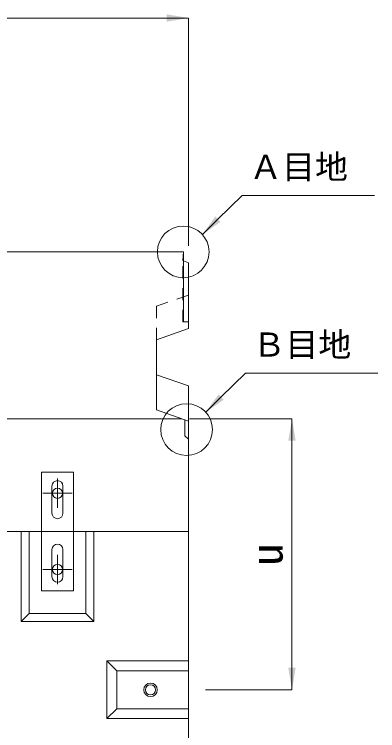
# Model space of a CAD drawing. Units: millimetres at full size; details may follow other scales. Extents: x 5964 to 125098, y -10801 to 28073.
# Drawn here: x 30255 to 30684, y 1642 to 2487 of the extents above; entities that cross this region are included whole.
import ezdxf
from ezdxf.enums import TextEntityAlignment as Align

# ---------------------------------------------------------------- set-up
doc = ezdxf.new("R2010")
doc.units = ezdxf.units.MM
doc.header["$LTSCALE"] = 19
for name, pattern in [('DASHED', [7.5, 6, -1.5]), ('USER1', [1.35, 0.75, -0.6]), ('USER2', [28.575, 19.05, -3.175, 3.175, -3.175])]:
    doc.linetypes.add(name, pattern=pattern)
for name, color, linetype, lineweight in [('0_2', 7, 'Continuous', 20), ('_0-0_', 7, 'DASHED', 20), ('インサート', 3, 'USER1', 9), ('寸法引出', 7, 'Continuous', 9), ('寸法線', 7, 'Continuous', 9), ('本体', 2, 'Continuous', 9)]:
    doc.layers.add(name, color=color, linetype=linetype, lineweight=lineweight)
doc.styles.add('ＭＳ ゴシック', font='')
doc.styles.get('ＭＳ ゴシック').set_extended_font_data('MS Gothic')

# ---------------------------------------------------------------- blocks, each defined once
blk = doc.blocks.new('filled_arrow')
at = {"color": 0, "linetype": 'Continuous', "lineweight": -2}
blk.add_solid([(7.5, 1.25), (0, 0), (7.5, -1.25)], dxfattribs=at)

msp = doc.modelspace()

# ---------------------------------------------------------------- linework, layer by layer
at = {"layer": '_0-0_'}
msp.add_line((30454.81, 2124.5), (30453.81, 2124.5), dxfattribs=at)
at = {"layer": 'インサート', "linetype": 'USER2'}
for p, q in [((30305.82, 1939.39), (30305.82, 1904.79)), ((30288.51, 1922.09), (30323.12, 1922.09)), ((30305.82, 1849.39), (30305.82, 1814.78)), ((30288.51, 1832.09), (30323.12, 1832.09))]:
    msp.add_line(p, q, dxfattribs=at)
at = {"layer": 'インサート', "linetype": 'Continuous'}
for p, q in [((30299.32, 1930.59), (30299.32, 1898.59)), ((30312.31, 1930.59), (30312.31, 1898.59)), ((30299.32, 1855.59), (30299.32, 1823.59)), ((30312.31, 1855.59), (30312.31, 1823.59))]:
    msp.add_line(p, q, dxfattribs=at)
msp.add_lwpolyline([(30324.82, 1807.09), (30324.82, 1947.09), (30286.82, 1947.09), (30286.82, 1807.09)], close=True, dxfattribs=at)
at = {"layer": 'インサート', "linetype": 'Continuous', "lineweight": 5}
for centre, radius in [((30305.82, 1922.09), 6), ((30305.82, 1832.09), 6), ((30415.81, 1690.09), 8), ((30415.81, 1690.09), 6)]:
    msp.add_circle(centre, radius, dxfattribs=at)
at = {"layer": 'インサート', "linetype": 'Continuous'}
for centre, start, end in [((30305.82, 1930.59), 0, 180), ((30305.82, 1898.59), 180, 0), ((30305.82, 1855.59), 0, 180), ((30305.82, 1823.59), 180, 0)]:
    msp.add_arc(centre, 6.5, start, end, dxfattribs=at)
at = {"layer": '寸法引出'}
for centre in [(30454.44, 2207.08), (30458.4, 1997.29)]:
    msp.add_circle(centre, 30.52, dxfattribs=at)
at = {"layer": '寸法線'}
for p, q in [((29462.81, 2483.16), (30460.81, 2483.16)), ((30460.81, 2214.09), (30460.81, 2483.16)), ((30461.81, 2010.09), (30582.94, 2010.09)), ((30582.94, 2010.09), (30582.94, 1690.09)), ((30480.81, 1690.09), (30582.94, 1690.09))]:
    msp.add_line(p, q, dxfattribs=at)
for points in [[(30476.82, 2227.36), (30495.37, 2245.57), (30524.08, 2273.77), (30680.26, 2273.77)], [(30480.77, 2017.56), (30499.32, 2035.78), (30528.03, 2063.97), (30684.21, 2063.97)]]:
    msp.add_lwpolyline(points, dxfattribs=at)
at = {"layer": '本体', "lineweight": 20}
for p, q in [((29468.81, 2207.09), (30454.81, 2207.09)), ((30454.81, 2207.09), (30454.81, 2196.66)), ((30460.81, 2194.09), (30454.81, 2196.66)), ((30460.81, 2194.09), (30460.81, 2116.73)), ((30422.81, 2103.3), (30460.81, 2116.73)), ((30422.81, 2103.3), (30422.81, 2020.68)), ((30460.81, 2007.25), (30422.81, 2020.68)), ((29470.84, 2010.09), (30452.79, 2010.09)), ((30460.81, 1877.09), (30460.81, 2007.25)), ((29462.81, 1877.09), (30460.81, 1877.09)), ((30460.81, 427.09), (30460.81, 1877.09))]:
    msp.add_line(p, q, dxfattribs=at)
at = {"layer": '本体', "color": 4, "linetype": 'USER1', "lineweight": 5}
for p in [(30454.81, 2207.09), (30453.81, 2124.5), (30454.81, 2196.66)]:
    msp.add_line(p, (30453.81, 2197.08), dxfattribs=at)
at = {"layer": '本体', "lineweight": 5}
for p in [(30454.81, 2196.66), (30460.81, 2124.5)]:
    msp.add_line(p, (30454.81, 2124.5), dxfattribs=at)
at = {"layer": '本体', "linetype": 'USER1'}
for q in [(30460.81, 2156.14), (30422.81, 2103.3)]:
    msp.add_line((30422.81, 2142.99), q, dxfattribs=at)
at = {"layer": '本体'}
for p, q in [((30460.81, 2048.94), (30422.81, 2062.09)), ((30460.81, 2007.25), (30460.81, 2048.94)), ((30456.31, 1990.07), (30456.31, 2008.69)), ((30460.81, 1986.07), (30456.31, 1990.07)), ((30262.82, 1877.09), (30262.82, 1770.59)), ((30272.32, 1877.09), (30272.32, 1780.09)), ((30339.32, 1877.09), (30339.32, 1780.09)), ((30348.82, 1877.09), (30348.82, 1770.59)), ((30272.32, 1780.09), (30262.82, 1770.59)), ((30339.32, 1780.09), (30272.32, 1780.09)), ((30348.82, 1770.59), (30339.32, 1780.09)), ((30348.82, 1770.59), (30262.82, 1770.59)), ((30460.81, 1724.09), (30364.31, 1724.09)), ((30375.81, 1712.59), (30364.31, 1724.09)), ((30364.31, 1724.09), (30364.31, 1656.09)), ((30460.81, 1712.59), (30375.81, 1712.59)), ((30375.81, 1712.59), (30375.81, 1667.59)), ((30375.81, 1667.59), (30364.31, 1656.09)), ((30375.81, 1667.59), (30460.81, 1667.59)), ((30364.31, 1656.09), (30460.81, 1656.09))]:
    msp.add_line(p, q, dxfattribs=at)

# ---------------------------------------------------------------- block references
at = {"layer": '寸法線', "xscale": 3.47, "yscale": 3.47}
for p, rotation in [((30460.81, 2483.16), 180), ((30476.82, 2227.36), 44.5), ((30480.77, 2017.56), 44.5), ((30582.94, 2010.09), 270), ((30582.94, 1690.09), 90)]:
    msp.add_blockref('filled_arrow', p, dxfattribs=dict(at, rotation=rotation))

# ---------------------------------------------------------------- texts
at = {"layer": '0_2', "style": 'ＭＳ ゴシック'}
for s, p in [('Ａ目地', (30532.48, 2284.64)), ('Ｂ目地', (30536.43, 2074.84))]:
    msp.add_text(s, height=28.48, dxfattribs=at).set_placement(p, align=Align.BOTTOM_LEFT)
at = {"layer": '寸法線', "style": 'ＭＳ ゴシック'}
msp.add_text('u', height=37.98, rotation=90, dxfattribs=at).set_placement((30552.94, 1850.09), align=Align.MIDDLE_CENTER)

doc.saveas('drawing.dxf')
